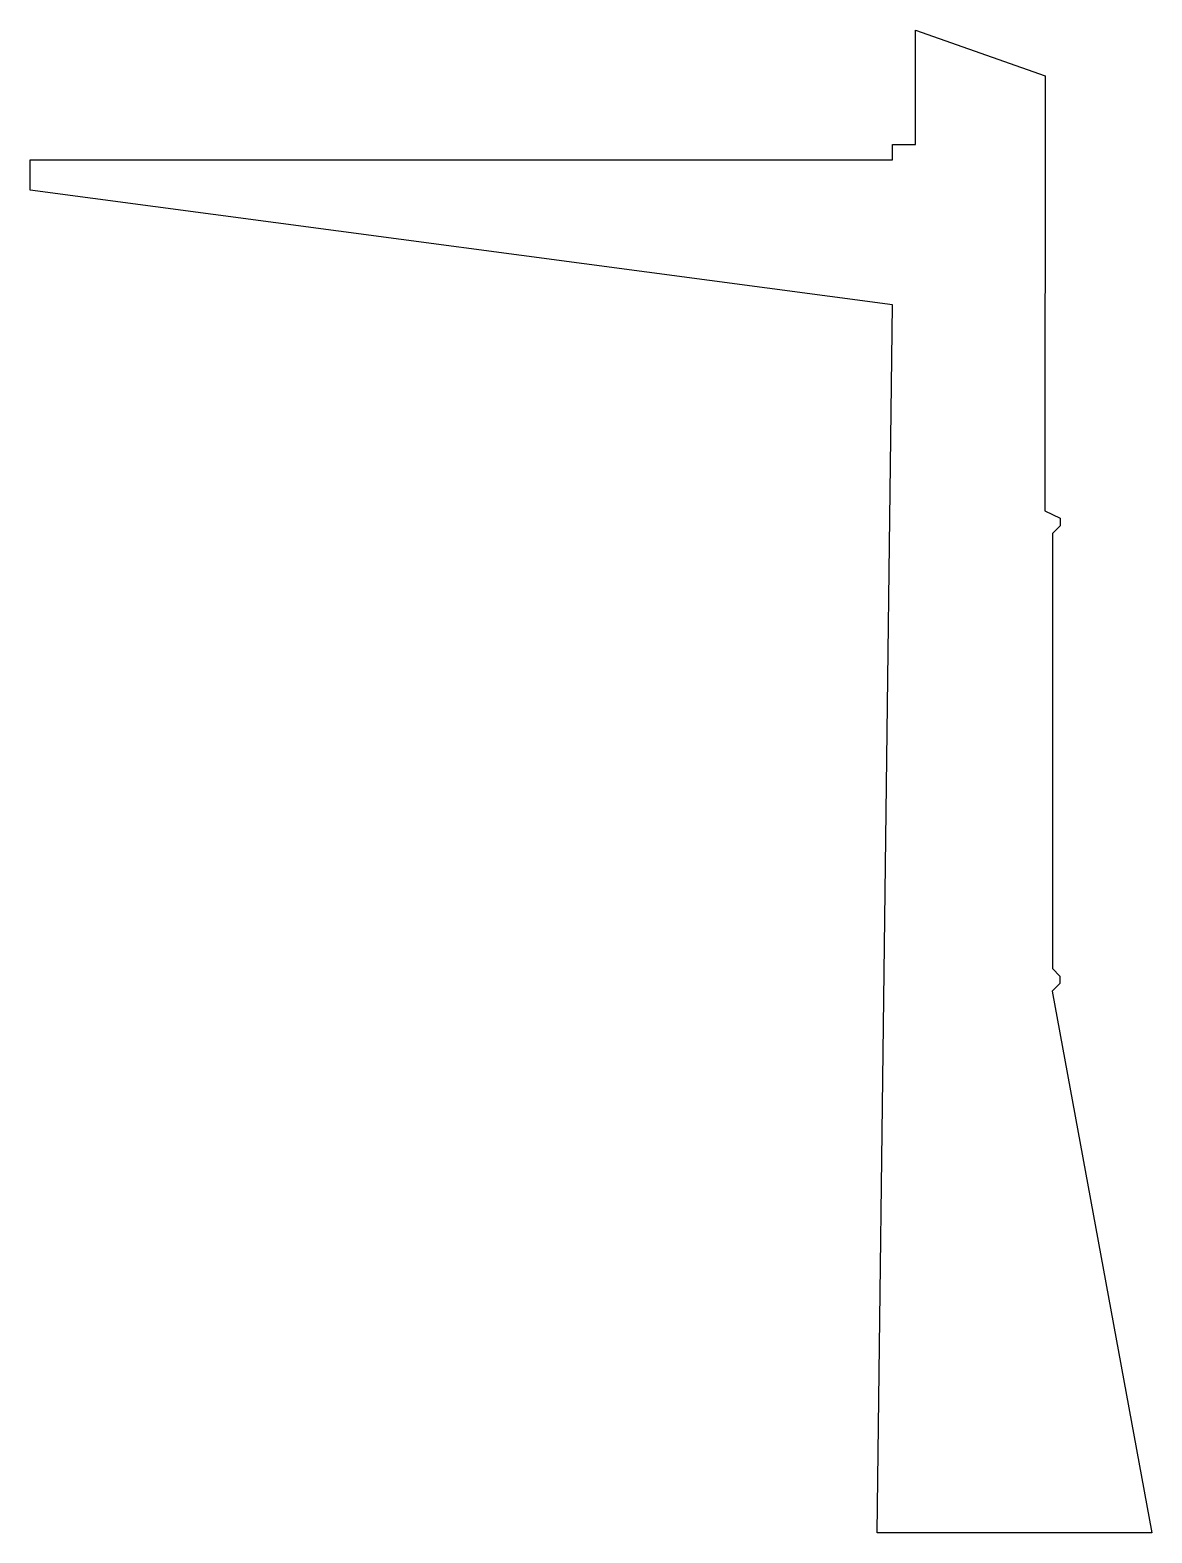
# Model space of a CAD drawing. Extents: x 0 to 3.89, y 0 to 5.21.
import ezdxf

# ---------------------------------------------------------------- set-up
doc = ezdxf.new("R2010")
doc.units = 0
doc.layers.add('Calque_1', color=7, linetype='CONTINUOUS')

msp = doc.modelspace()

# ---------------------------------------------------------------- linework, layer by layer
at = {"layer": 'Calque_1', "color": 7}
for p, q in [((3.070259, 4.815417), (3.070269, 5.212292)), ((3.070269, 5.212292), (3.520061, 5.053542)), ((3.520061, 5.053542), (3.51895, 3.545417)), ((2.990884, 4.7625), (2.990884, 4.815417)), ((2.990884, 4.815417), (3.070259, 4.815417)), ((0, 4.656667), (0, 4.7625)), ((0, 4.7625), (2.990884, 4.7625)), ((2.990884, 4.259792), (0, 4.656667)), ((2.937967, 0), (2.990884, 4.259792)), ((3.51895, 3.545417), (3.571875, 3.518958)), ((3.571875, 3.4925), (3.545417, 3.466042)), ((3.571875, 3.518958), (3.571875, 3.4925)), ((3.545417, 3.466042), (3.545417, 1.957917)), ((3.545417, 1.957917), (3.57078, 1.931458)), ((3.57078, 1.931458), (3.57078, 1.905)), ((3.57078, 1.905), (3.544321, 1.878542)), ((3.544321, 1.878542), (3.890468, 0)), ((3.890468, 0), (2.937967, 0))]:
    msp.add_line(p, q, dxfattribs=at)

doc.saveas('drawing.dxf')
